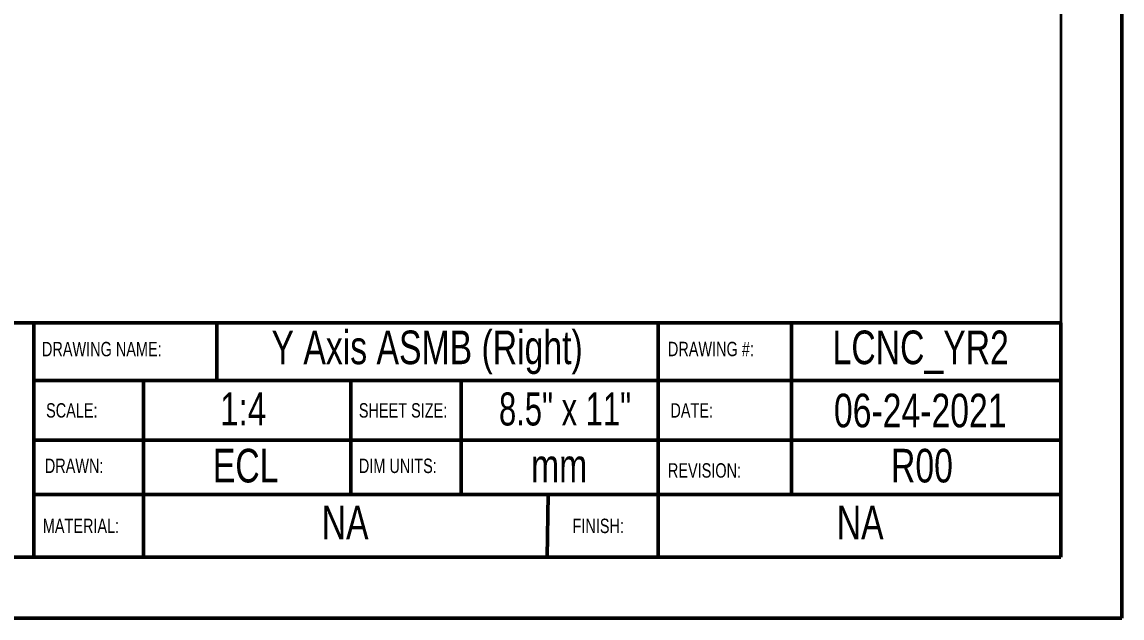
# Model space of a CAD drawing. Header units: millimetres. Extents: x 0 to 279, y 0 to 216.
# Drawn here: x 165 to 279.4, y 0 to 62 of the extents above; entities that cross this region are included whole.
import ezdxf

# ---------------------------------------------------------------- set-up
doc = ezdxf.new("R2010")
doc.units = ezdxf.units.MM
for name, color, linetype in [('PAGE_BORDER', 7, 'Continuous'), ('TITLE_BLOCK_BORDER', 7, 'Continuous'), ('TITLE_BLOCK_TEXT', 8, 'Continuous')]:
    doc.layers.add(name, color=color, linetype=linetype)
doc.styles.add('SLDTEXTSTYLE0', font='TXT', dxfattribs={"width": 0.75})
doc.styles.add('SLDTEXTSTYLE1', font='TXT', dxfattribs={"width": 0.7})

msp = doc.modelspace()

# ---------------------------------------------------------------- linework, layer by layer
at = {"color": 7, "linetype": 'Continuous', "lineweight": 50}
for p, q in [((279.4, 0), (279.4, 215.9)), ((0, 0), (279.4, 0))]:
    msp.add_line(p, q, dxfattribs=at)
at = {"layer": 'PAGE_BORDER', "lineweight": 35}
for p in [(273.05, 209.55), (6.35, 6.35)]:
    msp.add_line(p, (273.05, 6.35), dxfattribs=at)
at = {"layer": 'TITLE_BLOCK_BORDER', "lineweight": 50}
for p, q in [((166.18, 30.71), (123.09, 30.71)), ((166.18, 30.71), (166.18, 6.35)), ((273.05, 30.71), (166.18, 30.71)), ((185.24, 30.71), (185.24, 24.78)), ((231.13, 30.71), (231.13, 6.35)), ((245.03, 30.71), (245.03, 12.84)), ((273.05, 30.71), (273.05, 6.35)), ((273.05, 24.73), (166.18, 24.73)), ((177.61, 24.73), (177.61, 6.35)), ((199.16, 24.73), (199.16, 12.84)), ((210.64, 24.73), (210.64, 12.84)), ((273.05, 18.52), (166.18, 18.52)), ((166.36, 12.84), (273.05, 12.84)), ((219.7, 12.84), (219.61, 6.35)), ((166.18, 6.35), (123.09, 6.35)), ((166.18, 6.35), (273.05, 6.35))]:
    msp.add_line(p, q, dxfattribs=at)

# ---------------------------------------------------------------- texts
at = {"layer": 'TITLE_BLOCK_TEXT'}
for s, insert, char_height, attachment_point, style in [('Y Axis ASMB (Right)', (207.11, 29.92), 3.5, 2, 'SLDTEXTSTYLE0'), ('LCNC_YR2', (258.46, 29.92), 3.5, 2, 'SLDTEXTSTYLE0'), ('DRAWING NAME:', (167.04, 28.74), 1.5, 1, 'SLDTEXTSTYLE0'), ('DRAWING #:', (232.16, 28.75), 1.5, 1, 'SLDTEXTSTYLE0'), ('1:4', (187.97, 23.48), 3.44, 2, 'SLDTEXTSTYLE0'), ('8.5" x 11"', (221.46, 23.48), 3.44, 2, 'SLDTEXTSTYLE1'), ('06-24-2021', (258.41, 23.35), 3.5, 2, 'SLDTEXTSTYLE0'), ('SCALE:', (167.47, 22.36), 1.5, 1, 'SLDTEXTSTYLE0'), ('SHEET SIZE:', (200.01, 22.36), 1.5, 1, 'SLDTEXTSTYLE0'), ('DATE:', (232.42, 22.36), 1.5, 1, 'SLDTEXTSTYLE0'), ('ECL', (188.23, 17.61), 3.5, 2, 'SLDTEXTSTYLE0'), ('R00', (258.59, 17.61), 3.5, 2, 'SLDTEXTSTYLE0'), ('DRAWN:', (167.34, 16.59), 1.5, 1, 'SLDTEXTSTYLE0'), ('DIM UNITS:', (200.01, 16.59), 1.5, 1, 'SLDTEXTSTYLE0'), ('mm', (220.85, 17.61), 3.5, 2, 'SLDTEXTSTYLE0'), ('REVISION:', (232.16, 16.11), 1.5, 1, 'SLDTEXTSTYLE0'), ('NA', (198.58, 11.69), 3.5, 2, 'SLDTEXTSTYLE0'), ('NA', (252.16, 11.69), 3.5, 2, 'SLDTEXTSTYLE0'), ('MATERIAL:', (167.13, 10.34), 1.5, 1, 'SLDTEXTSTYLE0'), ('FINISH:', (222.24, 10.34), 1.5, 1, 'SLDTEXTSTYLE0')]:
    msp.add_mtext(s, dxfattribs=dict(at, insert=insert, char_height=char_height, attachment_point=attachment_point, style=style))

doc.saveas('drawing.dxf')
